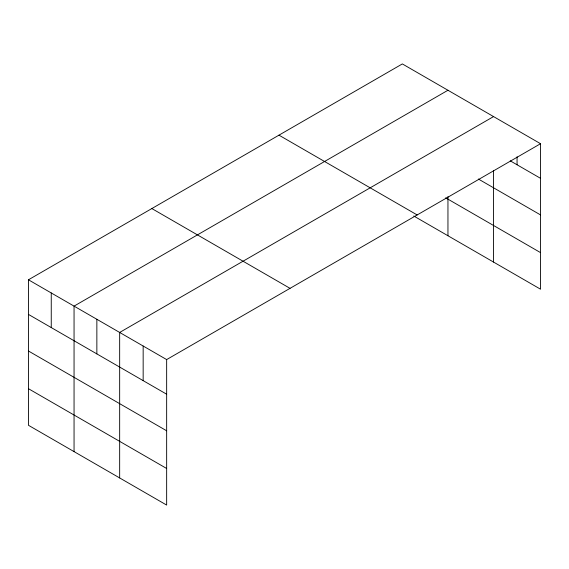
<?xml version="1.0" encoding="UTF-8"?>
<svg xmlns="http://www.w3.org/2000/svg" width="569" height="569" viewBox="0 0 569 569"><rect width="100%" height="100%" fill="white"/><g stroke="black" fill="none" stroke-linecap="round" stroke-linejoin="round"><path stroke-width="0.85" d="M540.55 143.715L166.653 359.58L166.653 505.073L28.45 425.285L28.45 279.792L402.347 63.927L540.55 143.715L540.55 289.208L413.748 216M447.952 90.258L74.055 306.122L74.055 451.615M493.558 116.588L119.661 332.452L119.661 477.946M510.237 160.835L540.55 178.332M478.358 179.015L540.55 214.926M445.676 197.841L540.55 252.622M278.959 135.159L417.162 214.954M151.838 208.553L290.041 288.348M28.45 279.792L166.653 359.58M28.45 314.408L166.653 394.203M28.45 351.002L166.653 430.79M28.45 388.698L166.653 468.486M517.057 156.781L517.057 164.768M493.558 170.373L493.558 262.081M447.952 196.589L447.952 235.751M143.16 346.016L143.16 380.64M96.858 319.287L96.858 353.904M51.253 292.957L51.253 327.573"/></g></svg>
